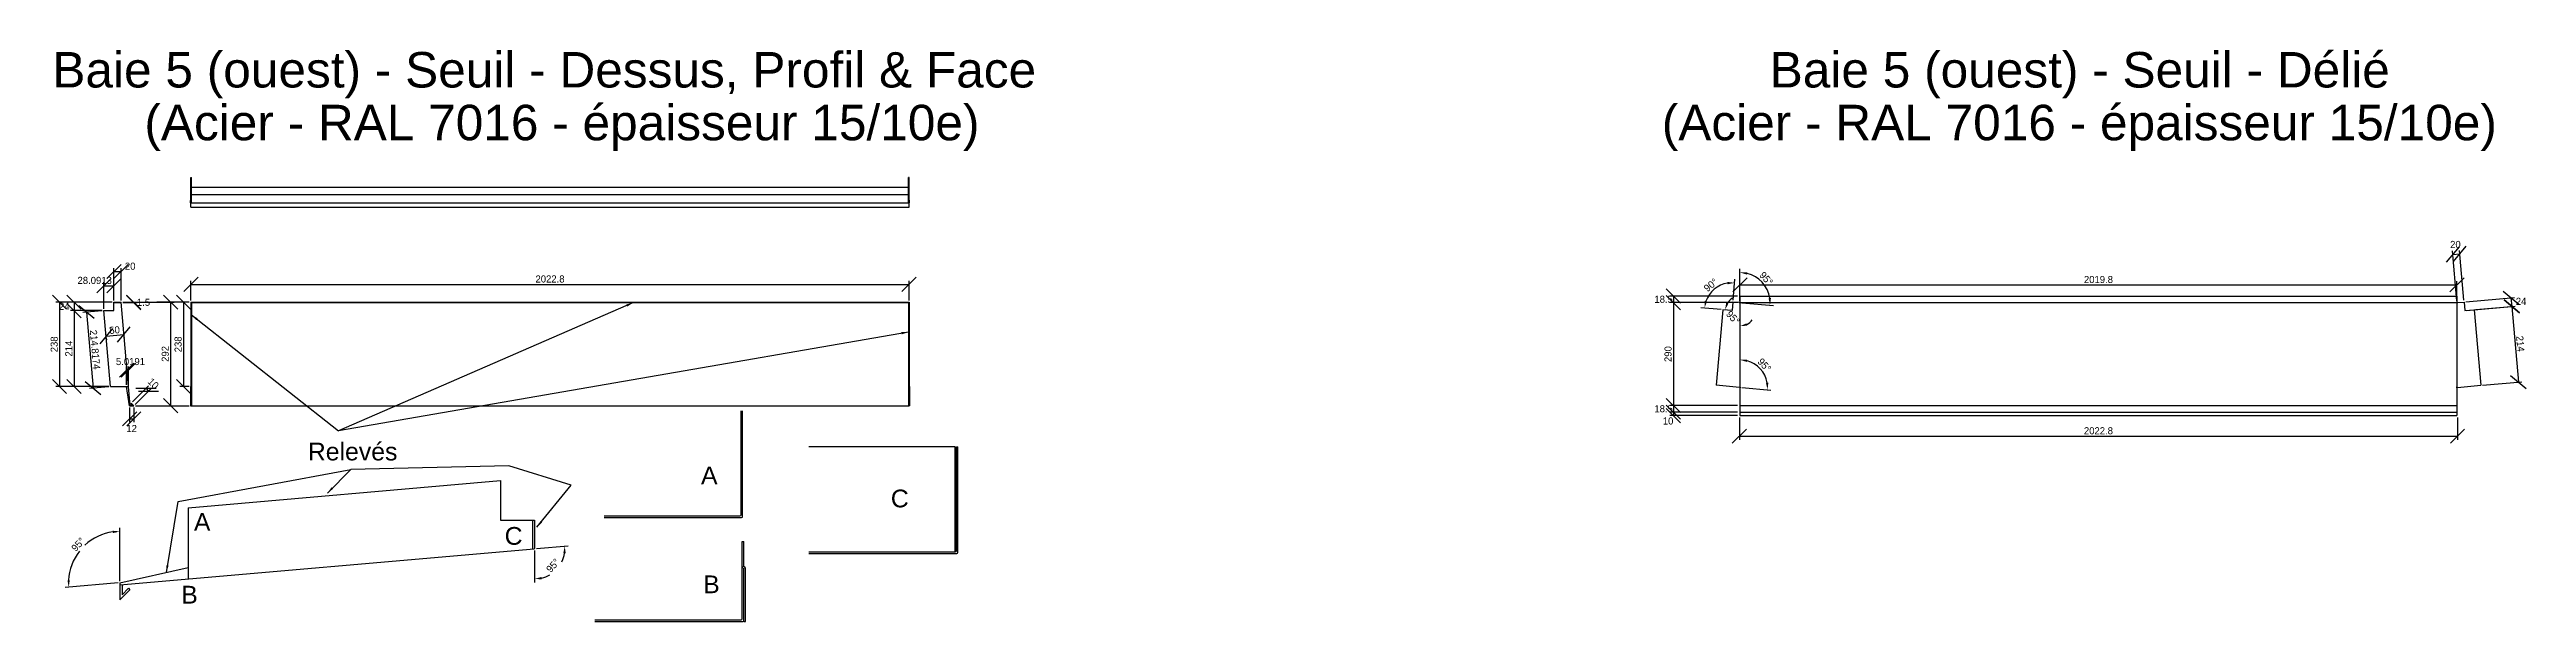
# Model space of a CAD drawing. Header units: millimetres. Extents: x 162 to 7140, y -2 to 1609.
import ezdxf

# ---------------------------------------------------------------- set-up
doc = ezdxf.new("R2010")
doc.units = ezdxf.units.MM
doc.layers.get('Defpoints').update_dxf_attribs({"true_color": 0xffffff})
doc.layers.add('0 ... Seuil ... Rectangle', color=5, linetype='Continuous', lineweight=25, true_color=0x0000ff)
doc.layers.add('0 ... Seuil ... Rectangle ... Cotes Angles', color=4, linetype='Continuous', lineweight=25, true_color=0x00ffff)
doc.styles.add('QCADDimTextStyle', font='txt')
doc.styles.add('textstyle11', font='')
doc.styles.add('textstyle12', font='')
doc.styles.add('textstyle13', font='')
doc.styles.add('textstyle14', font='')
doc.styles.add('textstyle15', font='')
doc.styles.add('textstyle16', font='')
doc.styles.add('textstyle17', font='')
doc.styles.add('textstyle18', font='')
doc.styles.add('textstyle19', font='')
doc.styles.add('textstyle20', font='')
doc.styles.add('textstyle21', font='')
doc.styles.get('textstyle11').set_extended_font_data('Liberation Sans')
doc.styles.get('textstyle12').set_extended_font_data('Liberation Sans')
doc.styles.get('textstyle13').set_extended_font_data('Liberation Sans')
doc.styles.get('textstyle14').set_extended_font_data('Liberation Sans')
doc.styles.get('textstyle15').set_extended_font_data('Liberation Sans')
doc.styles.get('textstyle16').set_extended_font_data('Liberation Sans')
doc.styles.get('textstyle17').set_extended_font_data('Liberation Sans')
doc.styles.get('textstyle18').set_extended_font_data('Liberation Sans')
doc.styles.get('textstyle19').set_extended_font_data('Liberation Sans')
doc.styles.get('textstyle20').set_extended_font_data('Liberation Sans')
doc.styles.get('textstyle21').set_extended_font_data('Liberation Sans')
doc.dimstyles.new('QCADDimStyle', dxfattribs={"dimtxt": 20, "dimasz": 20, "dimexe": 10, "dimexo": 5, "dimgap": 5, "dimtad": 1, "dimtoh": 1, "dimdec": 4, "dimzin": 0, "dimdsep": 46, "dimtxsty": 'QCADDimTextStyle', "dimcen": 0.09, "dimadec": 0, "dimazin": 0, "dimtfac": 1, "dimtdec": 4, "dimtofl": 0, "dimtmove": 0, "dimatfit": 3, "dimfxl": 1, "dimtolj": 1, "dimtzin": 0, "dimarcsym": 0})

# ---------------------------------------------------------------- blocks, each defined once
blk = doc.blocks.new('*D1')
at = {"layer": '0 ... Seuil ... Rectangle ... Cotes Angles', "color": 0, "lineweight": -2}
for p, q in [((287.4, 851.1), (244.1, 887.5)), ((310.3, 873.2), (255.8, 868.4)), ((265.8, 869.3), (284.5, 655.3)), ((262.8, 673.5), (306.2, 637.1)), ((329.1, 659.2), (274.5, 654.4))]:
    blk.add_line(p, q, dxfattribs=at)
at = {"layer": 'Defpoints', "color": 0}
for p in [(315.3, 873.6), (284.5, 655.3), (334.1, 659.6)]:
    blk.add_point(p, dxfattribs=at)
at = {"layer": '0 ... Seuil ... Rectangle ... Cotes Angles', "color": 0, "insert": (290.1, 763.6), "char_height": 20, "attachment_point": 5, "rotation": 275, "style": 'QCADDimTextStyle'}
blk.add_mtext('\\A1;214.8174', dxfattribs=at)
blk = doc.blocks.new('*D2')
at = {"layer": '0 ... Seuil ... Rectangle ... Cotes Angles', "color": 0, "lineweight": -2}
for p, q in [((251.1, 877.6), (211.1, 917.6)), ((211.1, 893.6), (251.1, 853.6)), ((338.4, 897.6), (221.1, 897.6)), ((310.3, 873.6), (221.1, 873.6)), ((231.1, 897.6), (231.1, 873.6))]:
    blk.add_line(p, q, dxfattribs=at)
at = {"layer": 'Defpoints', "color": 0}
for p in [(231.1, 873.6), (315.3, 873.6), (343.4, 897.6)]:
    blk.add_point(p, dxfattribs=at)
at = {"layer": '0 ... Seuil ... Rectangle ... Cotes Angles', "color": 0, "insert": (203.6, 885.6), "char_height": 20, "attachment_point": 5, "style": 'QCADDimTextStyle'}
blk.add_mtext('\\A1;24', dxfattribs=at)
blk = doc.blocks.new('*D3')
at = {"layer": '0 ... Seuil ... Rectangle ... Cotes Angles', "color": 0, "lineweight": -2}
for p, q in [((251.1, 853.6), (211.1, 893.6)), ((310.3, 873.6), (221.1, 873.6)), ((231.1, 873.6), (231.1, 659.6)), ((211.1, 679.6), (251.1, 639.6)), ((329.1, 659.6), (221.1, 659.6))]:
    blk.add_line(p, q, dxfattribs=at)
at = {"layer": 'Defpoints', "color": 0}
for p in [(315.3, 873.6), (231.1, 659.6), (334.1, 659.6)]:
    blk.add_point(p, dxfattribs=at)
at = {"layer": '0 ... Seuil ... Rectangle ... Cotes Angles', "color": 0, "insert": (216.1, 766.6), "char_height": 20, "attachment_point": 5, "rotation": 90, "style": 'QCADDimTextStyle'}
blk.add_mtext('\\A1;214', dxfattribs=at)
blk = doc.blocks.new('*D4')
at = {"layer": '0 ... Seuil ... Rectangle ... Cotes Angles', "color": 0, "lineweight": -2}
for p, q in [((379.2, 917.6), (419.2, 877.6)), ((419.2, 876.1), (379.2, 916.1)), ((368.4, 897.6), (409.2, 897.6)), ((368.6, 896.1), (409.2, 896.1))]:
    blk.add_line(p, q, dxfattribs=at)
at = {"layer": 'Defpoints', "color": 0}
for p in [(363.4, 897.6), (363.6, 896.1), (399.2, 896.1)]:
    blk.add_point(p, dxfattribs=at)
at = {"layer": '0 ... Seuil ... Rectangle ... Cotes Angles', "color": 0, "insert": (426.7, 896.9), "char_height": 20, "attachment_point": 5, "style": 'QCADDimTextStyle'}
blk.add_mtext('\\A1;1.5', dxfattribs=at)
blk = doc.blocks.new('*D5')
at = {"layer": '0 ... Seuil ... Rectangle ... Cotes Angles', "color": 0, "lineweight": -2}
for p, q in [((339.8, 823.3), (303.5, 779.9)), ((321.6, 801.6), (371.4, 805.9)), ((322, 797.1), (322.5, 791.6)), ((353.3, 784.3), (389.6, 827.6)), ((371.8, 801.5), (372.3, 796))]:
    blk.add_line(p, q, dxfattribs=at)
at = {"layer": 'Defpoints', "color": 0}
for p in [(321.6, 802.1), (371.4, 806.5), (371.4, 805.9)]:
    blk.add_point(p, dxfattribs=at)
at = {"layer": '0 ... Seuil ... Rectangle ... Cotes Angles', "color": 0, "insert": (345.2, 818.7), "char_height": 20, "attachment_point": 5, "rotation": 5, "style": 'QCADDimTextStyle'}
blk.add_mtext('\\A1;50', dxfattribs=at)
blk = doc.blocks.new('*D6')
at = {"layer": '0 ... Seuil ... Rectangle ... Cotes Angles', "color": 0, "lineweight": -2}
for p, q in [((523.1, 877.6), (483.1, 917.6)), ((368.4, 897.6), (513.1, 897.6)), ((503.1, 897.6), (503.1, 605.6)), ((404.5, 605.6), (513.1, 605.6)), ((483.1, 625.6), (523.1, 585.6))]:
    blk.add_line(p, q, dxfattribs=at)
at = {"layer": 'Defpoints', "color": 0}
for p in [(363.4, 897.6), (399.5, 605.6), (503.1, 605.6)]:
    blk.add_point(p, dxfattribs=at)
at = {"layer": '0 ... Seuil ... Rectangle ... Cotes Angles', "color": 0, "insert": (488.1, 751.6), "char_height": 20, "attachment_point": 5, "rotation": 90, "style": 'QCADDimTextStyle'}
blk.add_mtext('\\A1;292', dxfattribs=at)
blk = doc.blocks.new('*D7')
at = {"layer": '0 ... Seuil ... Rectangle ... Cotes Angles', "color": 0, "lineweight": -2}
for p, q in [((395.9, 616.2), (440.8, 661.2)), ((403, 609.2), (447.9, 654.1)), ((462.1, 654.1), (405.5, 654.1)), ((412.6, 647), (469.1, 647)), ((433.8, 654.1), (440.8, 647))]:
    blk.add_line(p, q, dxfattribs=at)
at = {"layer": 'Defpoints', "color": 0}
for p in [(440.8, 647), (392.4, 612.7), (399.5, 605.6)]:
    blk.add_point(p, dxfattribs=at)
at = {"layer": '0 ... Seuil ... Rectangle ... Cotes Angles', "color": 0, "insert": (454.4, 668.3), "char_height": 20, "attachment_point": 5, "rotation": 315, "style": 'QCADDimTextStyle'}
blk.add_mtext('\\A1;10', dxfattribs=at)
blk = doc.blocks.new('*D8')
at = {"layer": '0 ... Seuil ... Rectangle ... Cotes Angles', "color": 0, "lineweight": -2}
for p, q in [((407.5, 588.8), (367.5, 548.8)), ((379.5, 548.8), (419.5, 588.8)), ((387.5, 600.6), (387.5, 558.8)), ((387.5, 568.8), (399.5, 568.8)), ((399.5, 600.6), (399.5, 558.8))]:
    blk.add_line(p, q, dxfattribs=at)
at = {"layer": 'Defpoints', "color": 0}
for p in [(387.5, 605.6), (399.5, 605.6), (399.5, 568.8)]:
    blk.add_point(p, dxfattribs=at)
at = {"layer": '0 ... Seuil ... Rectangle ... Cotes Angles', "color": 0, "insert": (393.3, 541.5), "char_height": 20, "attachment_point": 5, "style": 'QCADDimTextStyle'}
blk.add_mtext('\\A1;12', dxfattribs=at)
blk = doc.blocks.new('*D9')
at = {"layer": '0 ... Seuil ... Rectangle ... Cotes Angles', "color": 0, "lineweight": -2}
for p, q in [((580.5, 967.7), (540.5, 927.7)), ((560.5, 902.6), (560.5, 957.7)), ((560.5, 947.7), (2583.3, 947.7)), ((2563.3, 927.7), (2603.3, 967.7)), ((2583.3, 902.6), (2583.3, 957.7))]:
    blk.add_line(p, q, dxfattribs=at)
at = {"layer": 'Defpoints', "color": 0}
for p in [(2583.3, 947.7), (560.5, 897.6), (2583.3, 897.6)]:
    blk.add_point(p, dxfattribs=at)
at = {"layer": '0 ... Seuil ... Rectangle ... Cotes Angles', "color": 0, "insert": (1571.9, 962.7), "char_height": 20, "attachment_point": 5, "style": 'QCADDimTextStyle'}
blk.add_mtext('\\A1;2022.8', dxfattribs=at)
blk = doc.blocks.new('*D10')
at = {"layer": '0 ... Seuil ... Rectangle ... Cotes Angles', "color": 0, "lineweight": -2}
for p, q in [((210.2, 877.6), (170.2, 917.6)), ((338.4, 897.6), (180.2, 897.6)), ((190.2, 897.6), (190.2, 659.6)), ((170.2, 679.6), (210.2, 639.6)), ((329.1, 659.6), (180.2, 659.6))]:
    blk.add_line(p, q, dxfattribs=at)
at = {"layer": 'Defpoints', "color": 0}
for p in [(343.4, 897.6), (190.2, 659.6), (334.1, 659.6)]:
    blk.add_point(p, dxfattribs=at)
at = {"layer": '0 ... Seuil ... Rectangle ... Cotes Angles', "color": 0, "insert": (175.2, 778.6), "char_height": 20, "attachment_point": 5, "rotation": 90, "style": 'QCADDimTextStyle'}
blk.add_mtext('\\A1;238', dxfattribs=at)
blk = doc.blocks.new('*D11')
at = {"layer": '0 ... Seuil ... Rectangle ... Cotes Angles', "color": 0, "lineweight": -2}
for p, q in [((360.4, 111.5), (360.4, 261.3)), ((355.4, 106.1), (206.2, 93))]:
    blk.add_line(p, q, dxfattribs=at)
for start, end in [(97.92113, 132.85173), (142.14827, 177.07887)]:
    blk.add_arc((360.4, 106.5), 144.8, start, end, dxfattribs=at)
at = {"layer": '0 ... Seuil ... Rectangle ... Cotes Angles', "color": 0}
for points in [[(340.7, 246.6), (340.2, 253.3), (360.4, 251.3)], [(212.5, 113.9), (219.1, 114), (216.1, 93.9)]]:
    blk.add_solid(points, dxfattribs=at)
at = {"layer": 'Defpoints', "color": 0}
for p in [(284.4, 229.8), (360.4, 106.5), (360.4, 106.5), (552.4, 123.3), (360.4, 58.5)]:
    blk.add_point(p, dxfattribs=at)
at = {"layer": '0 ... Seuil ... Rectangle ... Cotes Angles', "color": 0, "insert": (242.6, 214.5), "char_height": 20, "attachment_point": 5, "rotation": 47.5, "style": 'QCADDimTextStyle'}
blk.add_mtext('\\A1;95%%d', dxfattribs=at)
blk = doc.blocks.new('*D12')
at = {"layer": '0 ... Seuil ... Rectangle ... Cotes Angles', "color": 0, "lineweight": -2}
for p, q in [((1533.4, 203.1), (1623.4, 211)), ((1528.4, 197.7), (1528.4, 107.4))]:
    blk.add_line(p, q, dxfattribs=at)
for start, end in [(334.53524, 351.54078), (283.45922, 300.46476)]:
    blk.add_arc((1528.4, 202.7), 85.3, start, end, dxfattribs=at)
at = {"layer": '0 ... Seuil ... Rectangle ... Cotes Angles', "color": 0}
for points in [[(1616.1, 190), (1609.5, 190.2), (1613.4, 210.1)], [(1547.8, 123), (1548.6, 116.4), (1528.4, 117.4)]]:
    blk.add_solid(points, dxfattribs=at)
at = {"layer": 'Defpoints', "color": 0}
for p in [(1528.4, 282.7), (1527.5, 202.6), (1528.4, 203.6), (366.4, 101), (1573.2, 130.1)]:
    blk.add_point(p, dxfattribs=at)
at = {"layer": '0 ... Seuil ... Rectangle ... Cotes Angles', "color": 0, "insert": (1580.2, 155.2), "char_height": 20, "attachment_point": 5, "rotation": 47.5, "style": 'QCADDimTextStyle'}
blk.add_mtext('\\A1;95%%d', dxfattribs=at)
blk = doc.blocks.new('*D13')
at = {"layer": '0 ... Seuil ... Rectangle ... Cotes Angles', "color": 0, "lineweight": -2}
for p, q in [((359.2, 685.8), (399.2, 725.8)), ((404.2, 725.8), (364.2, 685.8)), ((379.2, 664.6), (379.2, 715.8)), ((384.2, 664.6), (384.2, 715.8))]:
    blk.add_line(p, q, dxfattribs=at)
at = {"layer": 'Defpoints', "color": 0}
for p in [(384.2, 705.8), (379.2, 659.6), (384.2, 659.6)]:
    blk.add_point(p, dxfattribs=at)
at = {"layer": '0 ... Seuil ... Rectangle ... Cotes Angles', "color": 0, "insert": (390, 730), "char_height": 20, "attachment_point": 5, "style": 'QCADDimTextStyle'}
blk.add_mtext('\\A1;5.0191', dxfattribs=at)
blk = doc.blocks.new('*D14')
at = {"layer": '0 ... Seuil ... Rectangle ... Cotes Angles', "color": 0, "lineweight": -2}
for p, q in [((363.4, 1003.7), (323.4, 963.7)), ((343.4, 963.7), (383.4, 1003.7)), ((343.4, 902.6), (343.4, 993.7)), ((343.4, 983.7), (363.4, 983.7)), ((363.4, 902.6), (363.4, 993.7))]:
    blk.add_line(p, q, dxfattribs=at)
at = {"layer": 'Defpoints', "color": 0}
for p in [(363.4, 983.7), (343.4, 897.6), (363.4, 897.6)]:
    blk.add_point(p, dxfattribs=at)
at = {"layer": '0 ... Seuil ... Rectangle ... Cotes Angles', "color": 0, "insert": (389.2, 998.7), "char_height": 20, "attachment_point": 5, "style": 'QCADDimTextStyle'}
blk.add_mtext('\\A1;20', dxfattribs=at)
blk = doc.blocks.new('*D15')
at = {"layer": '0 ... Seuil ... Rectangle ... Cotes Angles', "color": 0, "lineweight": -2}
for p, q in [((335.3, 963.7), (295.3, 923.7)), ((315.3, 878.6), (315.3, 953.7)), ((315.3, 943.7), (343.4, 943.7)), ((323.4, 923.7), (363.4, 963.7)), ((343.4, 902.6), (343.4, 953.7))]:
    blk.add_line(p, q, dxfattribs=at)
at = {"layer": 'Defpoints', "color": 0}
for p in [(343.4, 943.7), (315.3, 873.6), (343.4, 897.6)]:
    blk.add_point(p, dxfattribs=at)
at = {"layer": '0 ... Seuil ... Rectangle ... Cotes Angles', "color": 0, "insert": (289.2, 958.7), "char_height": 20, "attachment_point": 5, "style": 'QCADDimTextStyle'}
blk.add_mtext('\\A1;28.0913', dxfattribs=at)
blk = doc.blocks.new('*D16')
at = {"layer": '0 ... Seuil ... Rectangle ... Cotes Angles', "color": 0, "lineweight": -2}
for p, q in [((559.3, 877.6), (519.3, 917.6)), ((555.5, 897.6), (529.3, 897.6)), ((539.3, 897.6), (539.3, 659.6)), ((519.3, 679.6), (559.3, 639.6)), ((555.5, 659.6), (529.3, 659.6))]:
    blk.add_line(p, q, dxfattribs=at)
at = {"layer": 'Defpoints', "color": 0}
for p in [(560.5, 897.6), (539.3, 659.6), (560.5, 659.6)]:
    blk.add_point(p, dxfattribs=at)
at = {"layer": '0 ... Seuil ... Rectangle ... Cotes Angles', "color": 0, "insert": (524.3, 778.6), "char_height": 20, "attachment_point": 5, "rotation": 90, "style": 'QCADDimTextStyle'}
blk.add_mtext('\\A1;238', dxfattribs=at)
blk = doc.blocks.new('*D17')
at = {"layer": '0 ... Seuil ... Rectangle ... Cotes Angles', "color": 0, "lineweight": -2}
for p, q in [((4944.1, 966.2), (4904.1, 926.2)), ((4924.1, 901.1), (4924.1, 956.2)), ((4924.1, 946.2), (6943.9, 946.2)), ((6923.9, 926.2), (6963.9, 966.2)), ((6943.9, 901.1), (6943.9, 956.2))]:
    blk.add_line(p, q, dxfattribs=at)
at = {"layer": 'Defpoints', "color": 0}
for p in [(6943.9, 946.2), (4924.1, 896.1), (6943.9, 896.1)]:
    blk.add_point(p, dxfattribs=at)
at = {"layer": '0 ... Seuil ... Rectangle ... Cotes Angles', "color": 0, "insert": (5934, 961.2), "char_height": 20, "attachment_point": 5, "style": 'QCADDimTextStyle'}
blk.add_mtext('\\A1;2019.8', dxfattribs=at)
blk = doc.blocks.new('*D18')
at = {"layer": '0 ... Seuil ... Rectangle ... Cotes Angles', "color": 0, "lineweight": -2}
for p, q in [((4922.6, 572.6), (4922.6, 509.9)), ((6945.4, 572.6), (6945.4, 509.9)), ((4942.6, 539.9), (4902.6, 499.9)), ((4922.6, 519.9), (6945.4, 519.9)), ((6925.4, 499.9), (6965.4, 539.9))]:
    blk.add_line(p, q, dxfattribs=at)
at = {"layer": 'Defpoints', "color": 0}
for p in [(4922.6, 577.6), (6945.4, 577.6), (6945.4, 519.9)]:
    blk.add_point(p, dxfattribs=at)
at = {"layer": '0 ... Seuil ... Rectangle ... Cotes Angles', "color": 0, "insert": (5934, 534.9), "char_height": 20, "attachment_point": 5, "style": 'QCADDimTextStyle'}
blk.add_mtext('\\A1;2022.8', dxfattribs=at)
blk = doc.blocks.new('*D19')
at = {"layer": '0 ... Seuil ... Rectangle ... Cotes Angles', "color": 0, "lineweight": -2}
for p, q in [((4756.6, 894.6), (4716.6, 934.6)), ((4716.6, 916.1), (4756.6, 876.1)), ((4917.6, 914.6), (4726.6, 914.6)), ((4736.6, 914.6), (4736.6, 896.1)), ((4919.1, 896.1), (4726.6, 896.1))]:
    blk.add_line(p, q, dxfattribs=at)
at = {"layer": 'Defpoints', "color": 0}
for p in [(4922.6, 914.6), (4736.6, 896.1), (4924.1, 896.1)]:
    blk.add_point(p, dxfattribs=at)
at = {"layer": '0 ... Seuil ... Rectangle ... Cotes Angles', "color": 0, "insert": (4709.1, 905.4), "char_height": 20, "attachment_point": 5, "style": 'QCADDimTextStyle'}
blk.add_mtext('\\A1;18.5', dxfattribs=at)
blk = doc.blocks.new('*D20')
at = {"layer": '0 ... Seuil ... Rectangle ... Cotes Angles', "color": 0, "lineweight": -2}
for p, q in [((4756.6, 876.1), (4716.6, 916.1)), ((4919.1, 896.1), (4726.6, 896.1)), ((4736.6, 896.1), (4736.6, 606.1)), ((4716.6, 626.1), (4756.6, 586.1)), ((4917.6, 606.1), (4726.6, 606.1))]:
    blk.add_line(p, q, dxfattribs=at)
at = {"layer": 'Defpoints', "color": 0}
for p in [(4924.1, 896.1), (4736.6, 606.1), (4922.6, 606.1)]:
    blk.add_point(p, dxfattribs=at)
at = {"layer": '0 ... Seuil ... Rectangle ... Cotes Angles', "color": 0, "insert": (4721.6, 751.1), "char_height": 20, "attachment_point": 5, "rotation": 90, "style": 'QCADDimTextStyle'}
blk.add_mtext('\\A1;290', dxfattribs=at)
blk = doc.blocks.new('*D21')
at = {"layer": '0 ... Seuil ... Rectangle ... Cotes Angles', "color": 0, "lineweight": -2}
for p, q in [((4756.6, 586.1), (4716.6, 626.1)), ((4716.6, 607.6), (4756.6, 567.6)), ((4917.6, 606.1), (4726.6, 606.1)), ((4917.6, 587.6), (4726.6, 587.6)), ((4736.6, 606.1), (4736.6, 587.6))]:
    blk.add_line(p, q, dxfattribs=at)
at = {"layer": 'Defpoints', "color": 0}
for p in [(4736.6, 587.6), (4922.6, 606.1), (4922.6, 587.6)]:
    blk.add_point(p, dxfattribs=at)
at = {"layer": '0 ... Seuil ... Rectangle ... Cotes Angles', "color": 0, "insert": (4709.1, 596.9), "char_height": 20, "attachment_point": 5, "style": 'QCADDimTextStyle'}
blk.add_mtext('\\A1;18.5', dxfattribs=at)
blk = doc.blocks.new('*D22')
at = {"layer": '0 ... Seuil ... Rectangle ... Cotes Angles', "color": 0, "lineweight": -2}
for p, q in [((4756.6, 567.6), (4716.6, 607.6)), ((4716.6, 597.6), (4756.6, 557.6)), ((4917.6, 587.6), (4726.6, 587.6)), ((4917.6, 577.6), (4726.6, 577.6)), ((4736.6, 587.6), (4736.6, 577.6))]:
    blk.add_line(p, q, dxfattribs=at)
at = {"layer": 'Defpoints', "color": 0}
for p in [(4736.6, 577.6), (4922.6, 587.6), (4922.6, 577.6)]:
    blk.add_point(p, dxfattribs=at)
at = {"layer": '0 ... Seuil ... Rectangle ... Cotes Angles', "color": 0, "insert": (4721.6, 562.5), "char_height": 20, "attachment_point": 5, "style": 'QCADDimTextStyle'}
blk.add_mtext('\\A1;10', dxfattribs=at)
blk = doc.blocks.new('*D23')
at = {"layer": '0 ... Seuil ... Rectangle ... Cotes Angles', "color": 0, "lineweight": -2}
for p, q in [((4924.1, 901.1), (4924.1, 991)), ((4929.1, 895.7), (5018.6, 887.9))]:
    blk.add_line(p, q, dxfattribs=at)
blk.add_arc((4924.1, 896.1), 84.9, 8.5337, 76.4663, dxfattribs=at)
at = {"layer": '0 ... Seuil ... Rectangle ... Cotes Angles', "color": 0}
for points in [[(4944.4, 982), (4943.6, 975.3), (4924.1, 981)], [(5004.7, 908.6), (5011.4, 908.8), (5008.7, 888.7)]]:
    blk.add_solid(points, dxfattribs=at)
at = {"layer": 'Defpoints', "color": 0}
for p in [(5000, 934.2), (4904.2, 897.9), (4924.1, 896.1), (4924.1, 896.1), (4924.1, 657.2)]:
    blk.add_point(p, dxfattribs=at)
at = {"layer": '0 ... Seuil ... Rectangle ... Cotes Angles', "color": 0, "insert": (4998.1, 963.9), "char_height": 20, "attachment_point": 5, "rotation": 312.5, "style": 'QCADDimTextStyle'}
blk.add_mtext('\\A1;95%%d', dxfattribs=at)
blk = doc.blocks.new('*D24')
at = {"layer": '0 ... Seuil ... Rectangle ... Cotes Angles', "color": 0, "lineweight": -2}
for p, q in [((4904.6, 902.9), (4909.8, 961.9)), ((4870.8, 876.7), (4814.1, 881.7))]:
    blk.add_line(p, q, dxfattribs=at)
blk.add_arc((4902.1, 874), 78.3, 99.67351, 160.32649, dxfattribs=at)
at = {"layer": '0 ... Seuil ... Rectangle ... Cotes Angles', "color": 0}
for points in [[(4889.1, 947.8), (4888.8, 954.5), (4908.9, 952)], [(4825.1, 901), (4831.6, 899.6), (4824.1, 880.8)]]:
    blk.add_solid(points, dxfattribs=at)
at = {"layer": 'Defpoints', "color": 0}
for p in [(4869, 944.9), (4875.8, 876.3), (4902.1, 874), (4902.1, 874), (4904.2, 897.9)]:
    blk.add_point(p, dxfattribs=at)
at = {"layer": '0 ... Seuil ... Rectangle ... Cotes Angles', "color": 0, "insert": (4841.8, 945.8), "char_height": 20, "attachment_point": 5, "rotation": 40, "style": 'QCADDimTextStyle'}
blk.add_mtext('\\A1;90%%d', dxfattribs=at)
blk = doc.blocks.new('*D25')
at = {"layer": '0 ... Seuil ... Rectangle ... Cotes Angles', "color": 0, "lineweight": -2}
for start, end in [(120.22552, 147.61276), (297.38724, 324.77448)]:
    blk.add_arc((4924.1, 872), 42.2, start, end, dxfattribs=at)
at = {"layer": '0 ... Seuil ... Rectangle ... Cotes Angles', "color": 0}
for points in [[(4885.3, 895.7), (4891.6, 893.6), (4882, 875.7)], [(4942.8, 837.8), (4944.3, 831.3), (4924.1, 829.8)]]:
    blk.add_solid(points, dxfattribs=at)
at = {"layer": 'Defpoints', "color": 0}
for p in [(4875.8, 876.3), (4886.4, 853.1), (4902.1, 874), (4924.1, 896.1), (4924.1, 657.2)]:
    blk.add_point(p, dxfattribs=at)
at = {"layer": '0 ... Seuil ... Rectangle ... Cotes Angles', "color": 0, "insert": (4904.4, 854), "char_height": 20, "attachment_point": 5, "rotation": 312.5, "style": 'QCADDimTextStyle'}
blk.add_mtext('\\A1;95%%d', dxfattribs=at)
blk = doc.blocks.new('*D26')
at = {"layer": '0 ... Seuil ... Rectangle ... Cotes Angles', "color": 0, "lineweight": -2}
blk.add_line((4929.1, 656.8), (5011.5, 649.6), dxfattribs=at)
blk.add_arc((4924.1, 657.2), 77.8, 9.7774, 75.2226, dxfattribs=at)
at = {"layer": '0 ... Seuil ... Rectangle ... Cotes Angles', "color": 0}
for points in [[(4944.4, 735.7), (4943.5, 729.1), (4924.1, 735)], [(4997.4, 670.3), (5004.1, 670.6), (5001.6, 650.4)]]:
    blk.add_solid(points, dxfattribs=at)
at = {"layer": 'Defpoints', "color": 0}
for p in [(4924.1, 896.1), (4857.1, 663.1), (4924.1, 657.2), (4924.1, 657.2), (4993.6, 692.1)]:
    blk.add_point(p, dxfattribs=at)
at = {"layer": '0 ... Seuil ... Rectangle ... Cotes Angles', "color": 0, "insert": (4992.9, 720.2), "char_height": 20, "attachment_point": 5, "rotation": 312.5, "style": 'QCADDimTextStyle'}
blk.add_mtext('\\A1;95%%d', dxfattribs=at)
blk = doc.blocks.new('*D27')
at = {"layer": '0 ... Seuil ... Rectangle ... Cotes Angles', "color": 0, "lineweight": -2}
for p, q in [((6950.2, 1053.4), (6913.9, 1010.1)), ((6933.8, 1011.8), (6970.2, 1055.1)), ((6943.5, 901.1), (6931.2, 1041.7)), ((6932, 1031.7), (6952, 1033.5)), ((6963.4, 902.9), (6951.1, 1043.4))]:
    blk.add_line(p, q, dxfattribs=at)
at = {"layer": 'Defpoints', "color": 0}
for p in [(6952, 1033.5), (6943.9, 896.1), (6963.8, 897.9)]:
    blk.add_point(p, dxfattribs=at)
at = {"layer": '0 ... Seuil ... Rectangle ... Cotes Angles', "color": 0, "insert": (6939.6, 1060), "char_height": 20, "attachment_point": 5, "style": 'QCADDimTextStyle'}
blk.add_mtext('\\A1;20', dxfattribs=at)
blk = doc.blocks.new('*D28')
at = {"layer": '0 ... Seuil ... Rectangle ... Cotes Angles', "color": 0, "lineweight": -2}
for p, q in [((6968.8, 898.3), (7106.1, 910.3)), ((7117.8, 891.3), (7074.5, 927.6)), ((7096.1, 909.5), (7098.2, 885.5)), ((6970.9, 874.4), (7108.2, 886.4)), ((7076.6, 903.7), (7119.9, 867.4))]:
    blk.add_line(p, q, dxfattribs=at)
at = {"layer": 'Defpoints', "color": 0}
for p in [(6963.8, 897.9), (6965.9, 874), (7098.2, 885.5)]:
    blk.add_point(p, dxfattribs=at)
at = {"layer": '0 ... Seuil ... Rectangle ... Cotes Angles', "color": 0, "insert": (7124.6, 899.9), "char_height": 20, "attachment_point": 5, "style": 'QCADDimTextStyle'}
blk.add_mtext('\\A1;24', dxfattribs=at)
blk = doc.blocks.new('*D29')
at = {"layer": '0 ... Seuil ... Rectangle ... Cotes Angles', "color": 0, "lineweight": -2}
for p, q in [((6997.2, 876.7), (7108.2, 886.4)), ((7119.9, 867.4), (7076.6, 903.7)), ((7098.2, 885.5), (7116.9, 672.4)), ((7015.9, 663.5), (7126.9, 673.2)), ((7095.2, 690.5), (7138.6, 654.2))]:
    blk.add_line(p, q, dxfattribs=at)
at = {"layer": 'Defpoints', "color": 0}
for p in [(6992.2, 876.3), (7010.9, 663.1), (7116.9, 672.4)]:
    blk.add_point(p, dxfattribs=at)
at = {"layer": '0 ... Seuil ... Rectangle ... Cotes Angles', "color": 0, "insert": (7122.5, 780.3), "char_height": 20, "attachment_point": 5, "rotation": 275, "style": 'QCADDimTextStyle'}
blk.add_mtext('\\A1;214', dxfattribs=at)

msp = doc.modelspace()

# ---------------------------------------------------------------- linework, layer by layer
at = {"layer": '0 ... Seuil ... Rectangle'}
for p, q in [((560.50126, 1178.12491), (560.50126, 1249.25714)), ((560.50126, 1249.25714), (562.00126, 1249.25714)), ((562.00126, 1177.12491), (562.00126, 1249.25714)), ((562.00126, 1221.16587), (2581.80126, 1221.16587)), ((562.00126, 1201.16587), (2581.80126, 1201.16587)), ((2581.80126, 1177.12491), (2581.80126, 1249.25714)), ((2583.30126, 1249.25714), (2581.80126, 1249.25714)), ((2583.30126, 1178.12491), (2583.30126, 1249.25714)), ((559.00126, 1177.12491), (559.00126, 1183.83774)), ((560.50126, 1177.12491), (559.00126, 1177.12491)), ((560.00126, 1184.83774), (560.50126, 1184.83774)), ((560.50126, 1184.83774), (561.00126, 1184.83774)), ((560.50126, 1165.12491), (560.50126, 1178.12491)), ((560.50126, 1165.12491), (2583.30126, 1165.12491)), ((561.50126, 1177.12491), (2582.30126, 1177.12491)), ((562.00126, 1177.12491), (562.00126, 1183.83774)), ((2581.80126, 1177.12491), (2581.80126, 1183.83774)), ((2582.80126, 1184.83774), (2583.30126, 1184.83774)), ((2583.80126, 1184.83774), (2583.30126, 1184.83774)), ((2583.30126, 1165.12491), (2583.30126, 1178.12491)), ((2583.30126, 1177.12491), (2584.80126, 1177.12491)), ((2584.80126, 1177.12491), (2584.80126, 1183.83774)), ((4924.10974, 914.63351), (6943.90974, 914.63351)), ((4924.10974, 914.63351), (4924.10974, 897.63351)), ((6943.90974, 914.63351), (6943.90974, 897.63351)), ((334.05023, 659.63351), (315.32766, 873.63351)), ((315.32766, 873.63351), (343.41892, 873.63351)), ((343.41892, 897.63351), (363.41892, 897.63351)), ((343.41892, 873.63351), (343.41892, 897.63351)), ((343.41892, 896.13351), (363.55016, 896.13351)), ((388.96561, 605.63351), (363.41892, 897.63351)), ((560.50126, 897.63351), (2583.30126, 897.63351)), ((560.50126, 897.63351), (560.50126, 605.63351)), ((560.50126, 896.13351), (2583.30126, 896.13351)), ((562.00126, 896.13351), (562.00126, 605.63351)), ((2581.80126, 896.13351), (2581.80126, 605.63351)), ((2583.30126, 897.63351), (2583.30126, 605.63351)), ((4875.7943, 876.26889), (4857.14297, 663.08322)), ((4902.09411, 873.96795), (4875.7943, 876.26889)), ((4904.18585, 897.87662), (4902.09411, 873.96795)), ((4922.61545, 896.26424), (4904.18585, 897.87662)), ((4924.10974, 894.63351), (4924.10974, 658.72439)), ((4925.60974, 896.13351), (6942.40974, 896.13351)), ((6943.90974, 894.63351), (6943.90974, 658.72439)), ((6945.40403, 896.26424), (6963.83363, 897.87662)), ((6963.83363, 897.87662), (6965.92537, 873.96795)), ((6965.92537, 873.96795), (6992.22518, 876.26889)), ((6992.22518, 876.26889), (7010.87651, 663.08322)), ((370.07701, 804.32067), (369.94628, 805.81496)), ((334.05023, 659.63351), (384.24123, 659.63351)), ((387.45988, 605.63351), (379.22213, 659.63351)), ((559.00126, 659.63351), (562.00126, 659.63351)), ((559.00126, 659.63351), (559.00126, 605.63351)), ((2581.80126, 659.63351), (2584.80126, 659.63351)), ((2584.80126, 659.63351), (2584.80126, 605.63351)), ((4922.61545, 657.35512), (4857.14297, 663.08322)), ((4924.10974, 655.72439), (4924.10974, 577.63351)), ((6943.90974, 655.72439), (6943.90974, 577.63351)), ((6945.40403, 657.35512), (7010.87651, 663.08322)), ((387.45988, 605.63351), (399.45988, 605.63351)), ((388.83438, 607.13351), (395.83856, 607.13351)), ((391.32816, 611.64392), (392.38882, 612.70458)), ((391.32816, 611.64392), (395.83856, 607.13351)), ((392.38882, 612.70458), (399.45988, 605.63351)), ((559.00126, 605.63351), (560.50126, 605.63351)), ((560.50126, 605.63351), (2583.30126, 605.63351)), ((2110.0961, 298.45238), (2110.0961, 590.95238)), ((2114.5961, 293.95238), (2114.5961, 590.95238)), ((2584.80126, 605.63351), (2583.30126, 605.63351)), ((4924.10974, 606.13351), (6943.90974, 606.13351)), ((4924.10974, 587.63351), (6943.90974, 587.63351)), ((4924.10974, 577.63351), (6943.90974, 577.63351)), ((2713.58081, 489.29777), (2301.08081, 489.29777)), ((2713.58081, 193.79777), (2713.58081, 489.29777)), ((2716.58081, 196.79777), (2716.58081, 489.29777)), ((2716.58081, 489.29777), (2721.08081, 489.29777)), ((2721.08081, 192.29777), (2721.08081, 489.29777)), ((552.37806, 318.07412), (1432.37806, 395.06414)), ((1432.37806, 395.06414), (1432.37806, 282.69909)), ((552.37806, 318.07412), (552.37806, 117.31015)), ((1432.37806, 282.69909), (1528.37806, 282.69909)), ((1522.37806, 282.69909), (1522.37806, 202.17415)), ((1528.37806, 282.69909), (1528.37806, 203.61542)), ((1724.5961, 295.45238), (2107.0961, 295.45238)), ((1724.5961, 290.95238), (2111.5961, 290.95238)), ((2113.25929, 147.56293), (2113.25929, 222.9856)), ((2113.25929, 222.9856), (2117.75929, 222.9856)), ((2117.75929, 152.06293), (2117.75929, 222.9856)), ((360.37806, 100.51233), (1527.46522, 202.61922)), ((360.37806, 106.53525), (552.37806, 149.43238)), ((2113.25929, 5.06293), (2113.25929, 147.56293)), ((2117.75929, -2.43707), (2117.75929, 147.56293)), ((2122.25929, -2.43707), (2122.25929, 147.56293)), ((2301.08081, 193.79777), (2713.58081, 193.79777)), ((2301.08081, 189.29777), (2718.08081, 189.29777)), ((360.37806, 106.53525), (360.37806, 58.53525)), ((388.66233, 86.81952), (360.37806, 58.53525)), ((366.37806, 101.03726), (366.37806, 73.02053)), ((384.41969, 91.06216), (366.37806, 73.02053)), ((384.41969, 91.06216), (388.66233, 86.81952)), ((1697.75929, 2.06293), (2110.25929, 2.06293)), ((1697.75929, -2.43707), (2114.75929, -2.43707)), ((2117.75929, -2.43707), (2122.25929, -2.43707))]:
    msp.add_line(p, q, dxfattribs=at)
for centre, radius, start, end in [((560.00126, 1183.83774), 1, 90, 180), ((561.50126, 1178.12491), 1, 180, 270), ((561.00126, 1183.83774), 1, 0, 90), ((2582.80126, 1183.83774), 1, 90, 180), ((2582.30126, 1178.12491), 1, 270, 0), ((2583.80126, 1183.83774), 1, 0, 90), ((4924.10974, 896.13351), 1.5, 175, 90), ((6943.90974, 896.13351), 1.5, 90, 5), ((4924.10974, 657.22439), 1.5, 270, 175), ((6943.90974, 657.22439), 1.5, 5, 270), ((2107.0961, 298.45238), 3, 270, 0), ((2111.5961, 293.95238), 3, 270, 0), ((1527.37806, 203.61542), 1, 275, 0), ((2117.75929, 147.56293), 4.5, 0, 180), ((2713.58081, 196.79777), 3, 270, 0), ((2718.08081, 192.29777), 3, 270, 0), ((2110.25929, 5.06293), 3, 270, 0), ((2114.75929, 0.56293), 3, 270, 0)]:
    msp.add_arc(centre, radius, start, end, dxfattribs=at)
at = {"layer": '0 ... Seuil ... Rectangle ... Cotes Angles'}
for p, q in [((555.50126, 897.63351), (463.92909, 897.63351)), ((463.92909, 605.63351), (555.50126, 605.63351))]:
    msp.add_line(p, q, dxfattribs=at)

# ---------------------------------------------------------------- texts
at = {"layer": '0 ... Seuil ... Rectangle ... Cotes Angles', "attachment_point": 1}
for s, insert, char_height, style in [('Baie 5 (ouest) - Seuil - Dessus, Profil & Face\\P', (169.99323, 1602.43707), 100, 'textstyle19'), ('Baie 5 (ouest) - Seuil - Délié\\P', (5007.99448, 1602.43707), 100, 'textstyle21'), ('(Acier - RAL 7016 - épaisseur 15/10e)', (429.21055, 1453.71579), 100, 'textstyle11'), ('(Acier - RAL 7016 - épaisseur 15/10e)', (4703.91016, 1453.71579), 100, 'textstyle20'), ('Relevés', (889.69774, 501.51442), 50, 'textstyle12'), ('A', (1997.30001, 434.25336), 50, 'textstyle18'), ('C', (2532.00324, 369.19441), 50, 'textstyle17'), ('A', (568.72545, 303.04641), 50, 'textstyle13'), ('C', (1444.088, 263.71579), 50, 'textstyle16'), ('B', (533.14634, 98.04295), 50, 'textstyle14'), ('B', (2003.39929, 127.25645), 50, 'textstyle15')]:
    msp.add_mtext(s, dxfattribs=dict(at, insert=insert, char_height=char_height, style=style))

# ---------------------------------------------------------------- dimensions: what is measured, and where the dimension line sits
at = {"layer": '0 ... Seuil ... Rectangle ... Cotes Angles'}
for p1, p2, distance, picture, middle in [((6943.90974, 896.13351), (6963.83363, 897.87662), 136.1209, '*D27', (6939.61119, 1060.00334)), ((560.50126, 897.63351), (2583.30126, 897.63351), 50.02012, '*D9', (1571.90126, 962.65363)), ((4924.10974, 896.13351), (6943.90974, 896.13351), 50.02012, '*D17', (5934.00974, 961.15363)), ((6963.83363, 897.87662), (6965.92537, 873.96795), 132.81683, '*D28', (7124.58628, 899.89482)), ((315.32766, 873.63351), (334.05023, 659.63351), -49.73494, '*D1', (290.08618, 763.60616)), ((6992.22518, 876.26889), (7010.87651, 663.08322), 106.41656, '*D29', (7122.50538, 780.2582))]:
    dim = msp.add_aligned_dim(p1=p1, p2=p2, distance=distance, dimstyle='QCADDimStyle', override={"dimtxt": 20, "dimasz": 20, "dimexe": 10, "dimexo": 5, "dimgap": 5, "dimzin": 8, "dimtsz": 20, "dimclrd": 0, "dimclre": 0, "dimclrt": 0, "dimazin": 2, "dimtmove": 2}, dxfattribs=at)
    dim.commit()
    dim.dimension.update_dxf_attribs({"geometry": picture, "text_midpoint": middle})
for base, p1, p2, angle, picture, middle, dimtype in [((363.41892, 983.71579), (343.41892, 897.63351), (363.41892, 897.63351), 0, '*D14', (389.21055, 998.71579), 161), ((503.09469, 605.63351), (363.41892, 897.63351), (399.45988, 605.63351), 90, '*D6', (488.09469, 751.63351), 160), ((371.44057, 805.9457), (321.58417, 802.12131), (371.3939, 806.4791), 5, '*D5', (345.22837, 818.70972), 161), ((384.24123, 705.82069), (379.22213, 659.63351), (384.24123, 659.63351), 360, '*D13', (390, 730), 161), ((440.84964, 647.02326), (392.38882, 612.70458), (399.45988, 605.63351), 315, '*D7', (454.41686, 668.25662), 161), ((399.45988, 568.76956), (387.45988, 605.63351), (399.45988, 605.63351), 360, '*D8', (393.34269, 541.51131), 161), ((4736.59045, 577.63351), (4922.60974, 587.63351), (4922.60974, 577.63351), 90, '*D22', (4721.59045, 562.48511), 160)]:
    dim = msp.add_linear_dim(base=base, p1=p1, p2=p2, angle=angle, dimstyle='QCADDimStyle', override={"dimtxt": 20, "dimasz": 20, "dimexe": 10, "dimexo": 5, "dimgap": 5, "dimzin": 8, "dimtsz": 20, "dimclrd": 0, "dimclre": 0, "dimclrt": 0, "dimazin": 2, "dimtmove": 2}, dxfattribs=at)
    dim.commit()
    dim.dimension.update_dxf_attribs({"geometry": picture, "text_midpoint": middle, "dimtype": dimtype})
for base, line1, line2, picture, middle in [((4999.95094, 934.22239), ((4904.18585, 897.87662), (4924.10974, 896.13351)), ((4924.10974, 896.13351), (4924.10974, 657.22439)), '*D23', (4998.09155, 963.92535)), ((4868.99971, 944.93912), ((4875.7943, 876.26889), (4902.09411, 873.96795)), ((4902.09411, 873.96795), (4904.18585, 897.87662)), '*D24', (4841.81078, 945.81082)), ((4886.36071, 853.08356), ((4875.7943, 876.26889), (4902.09411, 873.96795)), ((4924.10974, 896.13351), (4924.10974, 657.22439)), '*D25', (4904.37575, 853.95896)), ((4993.59905, 692.12323), ((4857.14297, 663.08322), (4924.10974, 657.22439)), ((4924.10974, 657.22439), (4924.10974, 896.13351)), '*D26', (4992.85103, 720.21417))]:
    dim = msp.add_angular_dim_2l(base=base, line1=line1, line2=line2, dimstyle='QCADDimStyle', override={"dimtxt": 20, "dimasz": 20, "dimexe": 10, "dimexo": 5, "dimgap": 5, "dimzin": 8, "dimtsz": 20, "dimclrd": 0, "dimclre": 0, "dimclrt": 0, "dimazin": 2, "dimtmove": 2}, dxfattribs=at)
    dim.commit()
    dim.dimension.update_dxf_attribs({"geometry": picture, "text_midpoint": middle})
for base, p1, p2, picture, middle in [((190.16262, 659.63351), (343.41892, 897.63351), (334.05023, 659.63351), '*D10', (175.16262, 778.63351)), ((231.05338, 873.63351), (343.41892, 897.63351), (315.32766, 873.63351), '*D2', (203.55338, 885.63351)), ((399.21055, 896.13351), (363.41892, 897.63351), (363.55016, 896.13351), '*D4', (426.71055, 896.88351)), ((539.32949, 659.63351), (560.50126, 897.63351), (560.50126, 659.63351), '*D16', (524.32949, 778.63351)), ((4736.59045, 896.13351), (4922.60974, 914.63351), (4924.10974, 896.13351), '*D19', (4709.09045, 905.38351)), ((4736.59045, 606.13351), (4924.10974, 896.13351), (4922.60974, 606.13351), '*D20', (4721.59045, 751.13351)), ((231.05338, 659.63351), (315.32766, 873.63351), (334.05023, 659.63351), '*D3', (216.05338, 766.63351)), ((4736.59045, 587.63351), (4922.60974, 606.13351), (4922.60974, 587.63351), '*D21', (4709.09045, 596.88351))]:
    dim = msp.add_linear_dim(base=base, p1=p1, p2=p2, angle=90, dimstyle='QCADDimStyle', override={"dimtxt": 20, "dimasz": 20, "dimexe": 10, "dimexo": 5, "dimgap": 5, "dimzin": 8, "dimtsz": 20, "dimclrd": 0, "dimclre": 0, "dimclrt": 0, "dimazin": 2, "dimtmove": 2}, dxfattribs=at)
    dim.commit()
    dim.dimension.update_dxf_attribs({"geometry": picture, "text_midpoint": middle})
dim = msp.add_linear_dim(base=(343.41892, 943.71579), p1=(315.32766, 873.63351), p2=(343.41892, 897.63351), dimstyle='QCADDimStyle', override={"dimtxt": 20, "dimasz": 20, "dimexe": 10, "dimexo": 5, "dimgap": 5, "dimzin": 8, "dimtsz": 20, "dimclrd": 0, "dimclre": 0, "dimclrt": 0, "dimazin": 2, "dimtmove": 2}, dxfattribs=at)
dim.commit()
dim.dimension.update_dxf_attribs({"geometry": '*D15', "text_midpoint": (289.21055, 958.71579), "dimtype": 160})
dim = msp.add_linear_dim(base=(6945.40974, 519.92241), p1=(4922.60974, 577.63351), p2=(6945.40974, 577.63351), dimstyle='QCADDimStyle', override={"dimtxt": 20, "dimasz": 20, "dimexe": 10, "dimexo": 5, "dimgap": 5, "dimzin": 8, "dimtsz": 20, "dimclrd": 0, "dimclre": 0, "dimclrt": 0, "dimazin": 2, "dimtmove": 2}, dxfattribs=at)
dim.commit()
dim.dimension.update_dxf_attribs({"geometry": '*D18', "text_midpoint": (5934.00974, 534.92241)})
for base, line1, line2, picture, middle in [((1573.17742, 130.06827), ((366.37806, 101.03726), (1527.46522, 202.61922)), ((1528.37806, 203.61542), (1528.37806, 282.69909)), '*D12', (1580.23514, 155.18083)), ((284.37147, 229.7607), ((552.37806, 123.33307), (360.37806, 106.53525)), ((360.37806, 106.53525), (360.37806, 58.53525)), '*D11', (242.57521, 214.48167))]:
    dim = msp.add_angular_dim_2l(base=base, line1=line1, line2=line2, dimstyle='QCADDimStyle', override={"dimtxt": 20, "dimasz": 20, "dimexe": 10, "dimexo": 5, "dimgap": 5, "dimzin": 8, "dimtsz": 20, "dimclrd": 0, "dimclre": 0, "dimclrt": 0, "dimazin": 2, "dimtmove": 2}, dxfattribs=at)
    dim.commit()
    dim.dimension.update_dxf_attribs({"geometry": picture, "text_midpoint": middle, "dimtype": 162})

# ---------------------------------------------------------------- leaders
for points in [[(562.00126, 861.54039), (976.30715, 534.7673)], [(1806.72768, 896.13351), (976.30715, 534.7673)], [(2581.80126, 813.19405), (976.30715, 534.7673)], [(491.0743, 135.73574), (524.25898, 336.116), (1010.37049, 426.04762)], [(944.71453, 359.19938), (1010.37049, 426.04762)], [(1534.7045, 262.92367), (1631.65664, 382.0774), (1456.33044, 435.98027), (1010.37049, 426.04762)]]:
    msp.add_leader(points, dimstyle='QCADDimStyle', dxfattribs=at)

doc.saveas('drawing.dxf')
